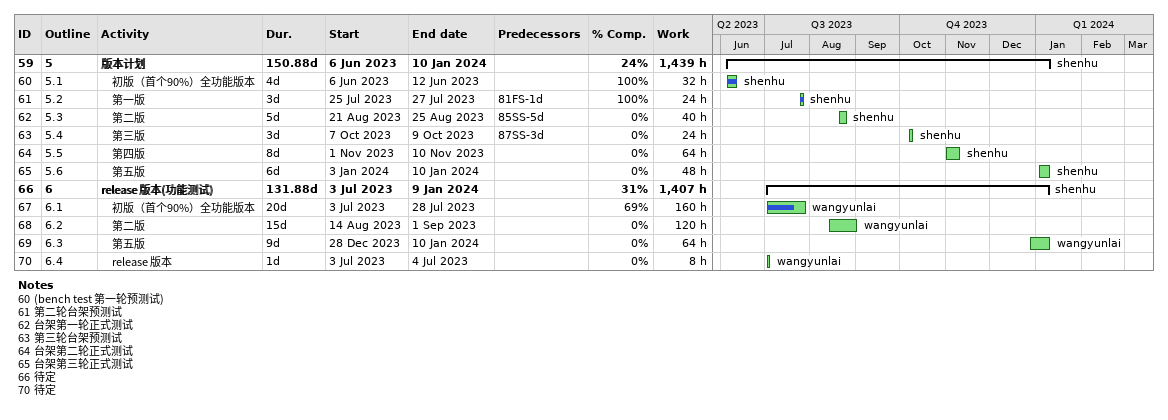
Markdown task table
| ID | WBS | Task | Duration | Start | Finish | Predecessors | Resources | % complete | Work (h) |
|---|---|---|---|---|---|---|---|---|---|
| 59 | 5 | **版本计划** | 150.88d | 2023-06-06 | 2024-01-10 |  | shenhu | 24 | 1439 |
| 60 | 5.1 | 初版（首个90%）全功能版本 | 4d | 2023-06-06 | 2023-06-12 |  | shenhu | 100 | 32 |
| 61 | 5.2 | 第一版 | 3d | 2023-07-25 | 2023-07-27 | 81FS-1d | shenhu | 100 | 24 |
| 62 | 5.3 | 第二版 | 5d | 2023-08-21 | 2023-08-25 | 85SS-5d | shenhu | 0 | 40 |
| 63 | 5.4 | 第三版 | 3d | 2023-10-07 | 2023-10-09 | 87SS-3d | shenhu | 0 | 24 |
| 64 | 5.5 | 第四版 | 8d | 2023-11-01 | 2023-11-10 |  | shenhu | 0 | 64 |
| 65 | 5.6 | 第五版 | 6d | 2024-01-03 | 2024-01-10 |  | shenhu | 0 | 48 |
| 66 | 6 | **release 版本(功能测试)** | 131.88d | 2023-07-03 | 2024-01-09 |  | shenhu | 31 | 1407 |
| 67 | 6.1 | 初版（首个90%）全功能版本 | 20d | 2023-07-03 | 2023-07-28 |  | wangyunlai | 69 | 160 |
| 68 | 6.2 | 第二版 | 15d | 2023-08-14 | 2023-09-01 |  | wangyunlai | 0 | 120 |
| 69 | 6.3 | 第五版 | 9d | 2023-12-28 | 2024-01-10 |  | wangyunlai | 0 | 64 |
| 70 | 6.4 | release 版本 | 1d | 2023-07-03 | 2023-07-04 |  | wangyunlai | 0 | 8 |

Notes
- 60: (bench test 第一轮预测试)
- 61: 第二轮台架预测试
- 62: 台架第一轮正式测试
- 63: 第三轮台架预测试
- 64: 台架第二轮正式测试
- 65: 台架第三轮正式测试
- 66: 待定
- 70: 待定
